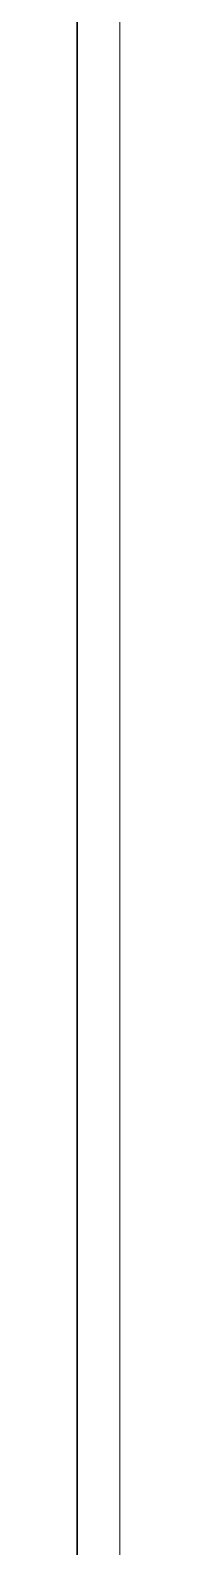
# Model space of a CAD drawing. Header units: millimetres. Extents: x -164500 to 426394, y -23753 to 102118.
# Drawn here: x 107173.7 to 107174.7, y 7851.02 to 7886.56 of the extents above; entities that cross this region are included whole.
import ezdxf

# ---------------------------------------------------------------- set-up
doc = ezdxf.new("R2010")
doc.units = ezdxf.units.MM
doc.layers.add('A-FLOR', color=7, linetype='Continuous', lineweight=9)
doc.layers.add('A-GENM-3', color=7, linetype='Continuous', lineweight=5)

# ---------------------------------------------------------------- blocks, each defined once
blk = doc.blocks.new('Рисунок_горы - Рисунок_горы-31934381-Объем проектирования 1 этажа')
at = {"layer": 'A-GENM-3'}
for p, q in [((107109, 10341.405), (107109, 6202.653)), ((107109, 8045.15), (107109, 7835.594))]:
    blk.add_line(p, q, dxfattribs=at)
for points, knots in [([(107109, 7955.53), (107109, 7955.53), (107109, 8012.159), (107109, 8097.926), (107109, 8148.48)], [0.77777778, 0.77777778, 0.77777778, 0.77777778, 0.77777779, 0.8, 0.8, 0.8, 0.8]), ([(107109, 8148.48), (107109, 8148.48), (107109, 8097.926), (107109, 8012.159), (107109, 7955.53)], [0.26618705, 0.26618705, 0.26618705, 0.26618705, 0.26618706, 0.273381295, 0.273381295, 0.273381295, 0.273381295])]:
    blk.add_open_spline(points, degree=3, knots=knots, dxfattribs=at)
for points in [[(107109, 8022.618), (107109, 8022.63), (107109, 8022.642), (107109, 8022.654)], [(107109, 8022.435), (107109, 8022.496), (107109, 8022.557), (107109, 8022.618)], [(107109, 8022.253), (107109, 8022.314), (107109, 8022.374), (107109, 8022.435)], [(107109, 8022.088), (107109, 8022.143), (107109, 8022.198), (107109, 8022.253)], [(107109, 8021.924), (107109, 8021.979), (107109, 8022.033), (107109, 8022.088)], [(107109, 8021.887), (107109, 8021.899), (107109, 8021.911), (107109, 8021.924)], [(107109, 8021.851), (107109, 8021.863), (107109, 8021.875), (107109, 8021.887)], [(107109, 8021.668), (107109, 8021.729), (107109, 8021.79), (107109, 8021.851)], [(107109, 8021.484), (107109, 8021.545), (107109, 8021.606), (107109, 8021.668)], [(107109, 8021.448), (107109, 8021.46), (107109, 8021.472), (107109, 8021.484)], [(107109, 8021.283), (107109, 8021.338), (107109, 8021.393), (107109, 8021.448)], [(107109, 8021.118), (107109, 8021.173), (107109, 8021.228), (107109, 8021.283)], [(107109, 8021.081), (107109, 8021.093), (107109, 8021.105), (107109, 8021.118)], [(107109, 8021.044), (107109, 8021.056), (107109, 8021.069), (107109, 8021.081)], [(107109, 8020.989), (107109, 8021.008), (107109, 8021.026), (107109, 8021.044)], [(107109, 8020.861), (107109, 8020.903), (107109, 8020.946), (107109, 8020.989)], [(107109, 8020.842), (107109, 8020.848), (107109, 8020.855), (107109, 8020.861)], [(107109, 8020.806), (107109, 8020.818), (107109, 8020.83), (107109, 8020.842)], [(107109, 8020.732), (107109, 8020.757), (107109, 8020.781), (107109, 8020.806)], [(107109, 8020.677), (107109, 8020.695), (107109, 8020.714), (107109, 8020.732)], [(107109, 8020.64), (107109, 8020.652), (107109, 8020.665), (107109, 8020.677)], [(107109, 8020.622), (107109, 8020.628), (107109, 8020.634), (107109, 8020.64)], [(107109, 8020.456), (107109, 8020.511), (107109, 8020.567), (107109, 8020.622)], [(107109, 8020.383), (107109, 8020.407), (107109, 8020.432), (107109, 8020.456)], [(107109, 8020.346), (107109, 8020.358), (107109, 8020.37), (107109, 8020.383)], [(107109, 8020.309), (107109, 8020.321), (107109, 8020.333), (107109, 8020.346)], [(107109, 8020.143), (107109, 8020.198), (107109, 8020.254), (107109, 8020.309)], [(107109, 8020.069), (107109, 8020.094), (107109, 8020.119), (107109, 8020.143)], [(107109, 8020.033), (107109, 8020.045), (107109, 8020.057), (107109, 8020.069)], [(107109, 8019.977), (107109, 8019.996), (107109, 8020.014), (107109, 8020.033)], [(107109, 8019.793), (107109, 8019.854), (107109, 8019.916), (107109, 8019.977)], [(107109, 8019.608), (107109, 8019.67), (107109, 8019.731), (107109, 8019.793)], [(107109, 8019.571), (107109, 8019.584), (107109, 8019.596), (107109, 8019.608)], [(107109, 8019.386), (107109, 8019.448), (107109, 8019.51), (107109, 8019.571)], [(107109, 8019.368), (107109, 8019.374), (107109, 8019.38), (107109, 8019.386)], [(107109, 8019.275), (107109, 8019.306), (107109, 8019.337), (107109, 8019.368)], [(107109, 8019.127), (107109, 8019.177), (107109, 8019.226), (107109, 8019.275)], [(107109, 8019.016), (107109, 8019.053), (107109, 8019.09), (107109, 8019.127)], [(107109, 8018.961), (107109, 8018.979), (107109, 8018.998), (107109, 8019.016)], [(107109, 8018.924), (107109, 8018.936), (107109, 8018.948), (107109, 8018.961)], [(107109, 8018.905), (107109, 8018.911), (107109, 8018.918), (107109, 8018.924)], [(107109, 8018.868), (107109, 8018.881), (107109, 8018.893), (107109, 8018.905)], [(107109, 8018.85), (107109, 8018.856), (107109, 8018.862), (107109, 8018.868)], [(107109, 8018.831), (107109, 8018.837), (107109, 8018.843), (107109, 8018.85)], [(107109, 8018.813), (107109, 8018.819), (107109, 8018.825), (107109, 8018.831)], [(107109, 8018.794), (107109, 8018.8), (107109, 8018.806), (107109, 8018.813)], [(107109, 8018.775), (107109, 8018.782), (107109, 8018.788), (107109, 8018.794)], [(107109, 8018.757), (107109, 8018.763), (107109, 8018.769), (107109, 8018.775)], [(107109, 8018.738), (107109, 8018.745), (107109, 8018.751), (107109, 8018.757)], [(107109, 8018.72), (107109, 8018.726), (107109, 8018.732), (107109, 8018.738)], [(107109, 8018.701), (107109, 8018.708), (107109, 8018.714), (107109, 8018.72)], [(107109, 8018.683), (107109, 8018.689), (107109, 8018.695), (107109, 8018.701)], [(107109, 8018.664), (107109, 8018.67), (107109, 8018.677), (107109, 8018.683)], [(107109, 8018.646), (107109, 8018.652), (107109, 8018.658), (107109, 8018.664)], [(107109, 8018.627), (107109, 8018.633), (107109, 8018.639), (107109, 8018.646)], [(107109, 8018.609), (107109, 8018.615), (107109, 8018.621), (107109, 8018.627)], [(107109, 8018.59), (107109, 8018.596), (107109, 8018.602), (107109, 8018.609)], [(107109, 8018.571), (107109, 8018.578), (107109, 8018.584), (107109, 8018.59)], [(107109, 8018.553), (107109, 8018.559), (107109, 8018.565), (107109, 8018.571)], [(107109, 8018.534), (107109, 8018.541), (107109, 8018.547), (107109, 8018.553)], [(107109, 8018.516), (107109, 8018.522), (107109, 8018.528), (107109, 8018.534)], [(107109, 8018.497), (107109, 8018.503), (107109, 8018.51), (107109, 8018.516)], [(107109, 8018.479), (107109, 8018.485), (107109, 8018.491), (107109, 8018.497)], [(107109, 8018.46), (107109, 8018.466), (107109, 8018.472), (107109, 8018.479)], [(107109, 8018.442), (107109, 8018.448), (107109, 8018.454), (107109, 8018.46)], [(107109, 8018.423), (107109, 8018.429), (107109, 8018.435), (107109, 8018.442)], [(107109, 8018.404), (107109, 8018.411), (107109, 8018.417), (107109, 8018.423)], [(107109, 8018.386), (107109, 8018.392), (107109, 8018.398), (107109, 8018.404)], [(107109, 8018.367), (107109, 8018.373), (107109, 8018.38), (107109, 8018.386)], [(107109, 8018.349), (107109, 8018.355), (107109, 8018.361), (107109, 8018.367)], [(107109, 8018.33), (107109, 8018.336), (107109, 8018.343), (107109, 8018.349)], [(107109, 8018.312), (107109, 8018.318), (107109, 8018.324), (107109, 8018.33)], [(107109, 8018.293), (107109, 8018.299), (107109, 8018.305), (107109, 8018.312)], [(107109, 8018.274), (107109, 8018.281), (107109, 8018.287), (107109, 8018.293)], [(107109, 8017.94), (107109, 8018.051), (107109, 8018.163), (107109, 8018.274)], [(107109, 8017.921), (107109, 8017.927), (107109, 8017.933), (107109, 8017.94)], [(107109, 8017.902), (107109, 8017.909), (107109, 8017.915), (107109, 8017.921)], [(107109, 8017.847), (107109, 8017.865), (107109, 8017.884), (107109, 8017.902)], [(107109, 8017.791), (107109, 8017.809), (107109, 8017.828), (107109, 8017.847)], [(107109, 8017.754), (107109, 8017.766), (107109, 8017.778), (107109, 8017.791)], [(107109, 8017.735), (107109, 8017.741), (107109, 8017.747), (107109, 8017.754)], [(107109, 8017.698), (107109, 8017.71), (107109, 8017.722), (107109, 8017.735)], [(107109, 8017.66), (107109, 8017.673), (107109, 8017.685), (107109, 8017.698)], [(107109, 8017.604), (107109, 8017.623), (107109, 8017.642), (107109, 8017.66)], [(107109, 8017.53), (107109, 8017.555), (107109, 8017.58), (107109, 8017.604)], [(107109, 8017.493), (107109, 8017.505), (107109, 8017.517), (107109, 8017.53)], [(107109, 8017.362), (107109, 8017.406), (107109, 8017.449), (107109, 8017.493)], [(107109, 8017.325), (107109, 8017.337), (107109, 8017.35), (107109, 8017.362)], [(107109, 8017.138), (107109, 8017.2), (107109, 8017.262), (107109, 8017.325)], [(107109, 8017.119), (107109, 8017.126), (107109, 8017.132), (107109, 8017.138)], [(107109, 8017.101), (107109, 8017.107), (107109, 8017.113), (107109, 8017.119)], [(107109, 8016.764), (107109, 8016.876), (107109, 8016.989), (107109, 8017.101)], [(107109, 8016.745), (107109, 8016.752), (107109, 8016.758), (107109, 8016.764)], [(107109, 8016.727), (107109, 8016.733), (107109, 8016.739), (107109, 8016.745)], [(107109, 8016.708), (107109, 8016.714), (107109, 8016.72), (107109, 8016.727)], [(107109, 8016.689), (107109, 8016.695), (107109, 8016.702), (107109, 8016.708)], [(107109, 8016.671), (107109, 8016.677), (107109, 8016.683), (107109, 8016.689)], [(107109, 8016.652), (107109, 8016.658), (107109, 8016.664), (107109, 8016.671)], [(107109, 8016.633), (107109, 8016.639), (107109, 8016.646), (107109, 8016.652)], [(107109, 8016.614), (107109, 8016.621), (107109, 8016.627), (107109, 8016.633)], [(107109, 8016.596), (107109, 8016.602), (107109, 8016.608), (107109, 8016.614)], [(107109, 8016.577), (107109, 8016.583), (107109, 8016.589), (107109, 8016.596)], [(107109, 8016.558), (107109, 8016.564), (107109, 8016.571), (107109, 8016.577)], [(107109, 8016.539), (107109, 8016.546), (107109, 8016.552), (107109, 8016.558)], [(107109, 8016.521), (107109, 8016.527), (107109, 8016.533), (107109, 8016.539)], [(107109, 8016.277), (107109, 8016.358), (107109, 8016.44), (107109, 8016.521)], [(107109, 8015.563), (107109, 8015.801), (107109, 8016.039), (107109, 8016.277)], [(107109, 8015.507), (107109, 8015.525), (107109, 8015.544), (107109, 8015.563)], [(107109, 8015.469), (107109, 8015.481), (107109, 8015.494), (107109, 8015.507)], [(107109, 8015.186), (107109, 8015.281), (107109, 8015.375), (107109, 8015.469)], [(107109, 8015.149), (107109, 8015.161), (107109, 8015.174), (107109, 8015.186)], [(107109, 8015.073), (107109, 8015.098), (107109, 8015.123), (107109, 8015.149)], [(107109, 8014.884), (107109, 8014.947), (107109, 8015.01), (107109, 8015.073)], [(107109, 8014.714), (107109, 8014.771), (107109, 8014.828), (107109, 8014.884)], [(107109, 8014.544), (107109, 8014.601), (107109, 8014.658), (107109, 8014.714)], [(107109, 8014.506), (107109, 8014.519), (107109, 8014.532), (107109, 8014.544)], [(107109, 8014.468), (107109, 8014.481), (107109, 8014.494), (107109, 8014.506)], [(107109, 8014.336), (107109, 8014.38), (107109, 8014.424), (107109, 8014.468)], [(107109, 8014.279), (107109, 8014.298), (107109, 8014.317), (107109, 8014.336)], [(107109, 8014.146), (107109, 8014.191), (107109, 8014.235), (107109, 8014.279)], [(107109, 8014.09), (107109, 8014.109), (107109, 8014.128), (107109, 8014.146)], [(107109, 8014.071), (107109, 8014.077), (107109, 8014.083), (107109, 8014.09)], [(107109, 8014.052), (107109, 8014.058), (107109, 8014.064), (107109, 8014.071)], [(107109, 8014.014), (107109, 8014.026), (107109, 8014.039), (107109, 8014.052)], [(107109, 8013.957), (107109, 8013.976), (107109, 8013.995), (107109, 8014.014)], [(107109, 8013.919), (107109, 8013.932), (107109, 8013.944), (107109, 8013.957)], [(107109, 8013.824), (107109, 8013.856), (107109, 8013.887), (107109, 8013.919)], [(107109, 8013.729), (107109, 8013.761), (107109, 8013.792), (107109, 8013.824)], [(107109, 8013.691), (107109, 8013.704), (107109, 8013.716), (107109, 8013.729)], [(107109, 8013.653), (107109, 8013.666), (107109, 8013.678), (107109, 8013.691)], [(107109, 8013.615), (107109, 8013.628), (107109, 8013.64), (107109, 8013.653)], [(107109, 8013.463), (107109, 8013.514), (107109, 8013.564), (107109, 8013.615)], [(107109, 8013.425), (107109, 8013.438), (107109, 8013.45), (107109, 8013.463)], [(107109, 8013.33), (107109, 8013.361), (107109, 8013.393), (107109, 8013.425)], [(107109, 8013.292), (107109, 8013.304), (107109, 8013.317), (107109, 8013.33)], [(107109, 8013.235), (107109, 8013.254), (107109, 8013.273), (107109, 8013.292)], [(107109, 8013.196), (107109, 8013.209), (107109, 8013.222), (107109, 8013.235)], [(107109, 8013.025), (107109, 8013.082), (107109, 8013.139), (107109, 8013.196)], [(107109, 8012.853), (107109, 8012.911), (107109, 8012.968), (107109, 8013.025)], [(107109, 8012.815), (107109, 8012.828), (107109, 8012.841), (107109, 8012.853)], [(107109, 8012.777), (107109, 8012.79), (107109, 8012.802), (107109, 8012.815)], [(107109, 8012.586), (107109, 8012.65), (107109, 8012.713), (107109, 8012.777)], [(107109, 8012.51), (107109, 8012.535), (107109, 8012.561), (107109, 8012.586)], [(107109, 8012.376), (107109, 8012.42), (107109, 8012.465), (107109, 8012.51)], [(107109, 8012.242), (107109, 8012.286), (107109, 8012.331), (107109, 8012.376)], [(107109, 8012.184), (107109, 8012.203), (107109, 8012.223), (107109, 8012.242)], [(107109, 8012.127), (107109, 8012.146), (107109, 8012.165), (107109, 8012.184)], [(107109, 8012.089), (107109, 8012.101), (107109, 8012.114), (107109, 8012.127)], [(107109, 8012.031), (107109, 8012.05), (107109, 8012.069), (107109, 8012.089)], [(107109, 8012.012), (107109, 8012.018), (107109, 8012.025), (107109, 8012.031)], [(107109, 8011.82), (107109, 8011.884), (107109, 8011.948), (107109, 8012.012)], [(107109, 8011.782), (107109, 8011.795), (107109, 8011.807), (107109, 8011.82)], [(107109, 8011.609), (107109, 8011.667), (107109, 8011.724), (107109, 8011.782)], [(107109, 8011.436), (107109, 8011.494), (107109, 8011.551), (107109, 8011.609)], [(107109, 8011.398), (107109, 8011.41), (107109, 8011.423), (107109, 8011.436)], [(107109, 8011.205), (107109, 8011.269), (107109, 8011.334), (107109, 8011.398)], [(107109, 8011.09), (107109, 8011.128), (107109, 8011.167), (107109, 8011.205)], [(107109, 8011.032), (107109, 8011.051), (107109, 8011.07), (107109, 8011.09)], [(107109, 8010.916), (107109, 8010.955), (107109, 8010.993), (107109, 8011.032)], [(107109, 8010.897), (107109, 8010.903), (107109, 8010.91), (107109, 8010.916)], [(107109, 8010.878), (107109, 8010.884), (107109, 8010.891), (107109, 8010.897)], [(107109, 8010.839), (107109, 8010.852), (107109, 8010.865), (107109, 8010.878)], [(107109, 8010.82), (107109, 8010.826), (107109, 8010.833), (107109, 8010.839)], [(107109, 8010.781), (107109, 8010.794), (107109, 8010.807), (107109, 8010.82)], [(107109, 8010.704), (107109, 8010.73), (107109, 8010.756), (107109, 8010.781)], [(107109, 8010.665), (107109, 8010.678), (107109, 8010.691), (107109, 8010.704)], [(107109, 8010.511), (107109, 8010.563), (107109, 8010.614), (107109, 8010.665)], [(107109, 8010.492), (107109, 8010.498), (107109, 8010.505), (107109, 8010.511)], [(107109, 8010.472), (107109, 8010.479), (107109, 8010.485), (107109, 8010.492)], [(107109, 8010.298), (107109, 8010.356), (107109, 8010.414), (107109, 8010.472)], [(107109, 8010.279), (107109, 8010.285), (107109, 8010.292), (107109, 8010.298)], [(107109, 8010.26), (107109, 8010.266), (107109, 8010.273), (107109, 8010.279)], [(107109, 8010.24), (107109, 8010.247), (107109, 8010.253), (107109, 8010.26)], [(107109, 8010.202), (107109, 8010.215), (107109, 8010.227), (107109, 8010.24)], [(107109, 8010.163), (107109, 8010.176), (107109, 8010.189), (107109, 8010.202)], [(107109, 8009.969), (107109, 8010.034), (107109, 8010.098), (107109, 8010.163)], [(107109, 8009.911), (107109, 8009.93), (107109, 8009.95), (107109, 8009.969)], [(107109, 8009.892), (107109, 8009.898), (107109, 8009.905), (107109, 8009.911)], [(107109, 8009.872), (107109, 8009.879), (107109, 8009.885), (107109, 8009.892)], [(107109, 8009.853), (107109, 8009.859), (107109, 8009.866), (107109, 8009.872)], [(107109, 8009.834), (107109, 8009.84), (107109, 8009.846), (107109, 8009.853)], [(107109, 8009.814), (107109, 8009.821), (107109, 8009.827), (107109, 8009.834)], [(107109, 8009.795), (107109, 8009.801), (107109, 8009.808), (107109, 8009.814)], [(107109, 8009.775), (107109, 8009.782), (107109, 8009.788), (107109, 8009.795)], [(107109, 8009.756), (107109, 8009.762), (107109, 8009.769), (107109, 8009.775)], [(107109, 8009.737), (107109, 8009.743), (107109, 8009.749), (107109, 8009.756)], [(107109, 8009.717), (107109, 8009.724), (107109, 8009.73), (107109, 8009.737)], [(107109, 8009.698), (107109, 8009.704), (107109, 8009.711), (107109, 8009.717)], [(107109, 8009.678), (107109, 8009.685), (107109, 8009.691), (107109, 8009.698)], [(107109, 8009.659), (107109, 8009.665), (107109, 8009.672), (107109, 8009.678)], [(107109, 8009.62), (107109, 8009.633), (107109, 8009.646), (107109, 8009.659)], [(107109, 8009.426), (107109, 8009.491), (107109, 8009.555), (107109, 8009.62)], [(107109, 8009.231), (107109, 8009.296), (107109, 8009.361), (107109, 8009.426)], [(107109, 8009.056), (107109, 8009.115), (107109, 8009.173), (107109, 8009.231)], [(107109, 8008.881), (107109, 8008.939), (107109, 8008.998), (107109, 8009.056)], [(107109, 8008.842), (107109, 8008.855), (107109, 8008.868), (107109, 8008.881)], [(107109, 8008.803), (107109, 8008.816), (107109, 8008.829), (107109, 8008.842)], [(107109, 8008.608), (107109, 8008.673), (107109, 8008.738), (107109, 8008.803)], [(107109, 8008.412), (107109, 8008.478), (107109, 8008.543), (107109, 8008.608)], [(107109, 8008.373), (107109, 8008.386), (107109, 8008.399), (107109, 8008.412)], [(107109, 8008.197), (107109, 8008.256), (107109, 8008.315), (107109, 8008.373)], [(107109, 8008.021), (107109, 8008.08), (107109, 8008.139), (107109, 8008.197)], [(107109, 8007.982), (107109, 8007.995), (107109, 8008.008), (107109, 8008.021)], [(107109, 8007.786), (107109, 8007.851), (107109, 8007.917), (107109, 8007.982)], [(107109, 8007.59), (107109, 8007.655), (107109, 8007.72), (107109, 8007.786)], [(107109, 8007.413), (107109, 8007.472), (107109, 8007.531), (107109, 8007.59)], [(107109, 8007.393), (107109, 8007.4), (107109, 8007.406), (107109, 8007.413)], [(107109, 8007.354), (107109, 8007.367), (107109, 8007.38), (107109, 8007.393)], [(107109, 8007.334), (107109, 8007.341), (107109, 8007.347), (107109, 8007.354)], [(107109, 8007.275), (107109, 8007.295), (107109, 8007.314), (107109, 8007.334)], [(107109, 8007.196), (107109, 8007.223), (107109, 8007.249), (107109, 8007.275)], [(107109, 8007.137), (107109, 8007.157), (107109, 8007.177), (107109, 8007.196)], [(107109, 8007.078), (107109, 8007.098), (107109, 8007.118), (107109, 8007.137)], [(107109, 8007.059), (107109, 8007.065), (107109, 8007.072), (107109, 8007.078)], [(107109, 8006.999), (107109, 8007.019), (107109, 8007.039), (107109, 8007.059)], [(107109, 8006.96), (107109, 8006.973), (107109, 8006.986), (107109, 8006.999)], [(107109, 8006.881), (107109, 8006.908), (107109, 8006.934), (107109, 8006.96)], [(107109, 8006.763), (107109, 8006.802), (107109, 8006.842), (107109, 8006.881)], [(107109, 8006.743), (107109, 8006.75), (107109, 8006.756), (107109, 8006.763)], [(107109, 8006.684), (107109, 8006.704), (107109, 8006.723), (107109, 8006.743)], [(107109, 8006.644), (107109, 8006.658), (107109, 8006.671), (107109, 8006.684)], [(107109, 8006.526), (107109, 8006.566), (107109, 8006.605), (107109, 8006.644)], [(107109, 8006.348), (107109, 8006.407), (107109, 8006.467), (107109, 8006.526)], [(107109, 8006.309), (107109, 8006.322), (107109, 8006.335), (107109, 8006.348)], [(107109, 8006.289), (107109, 8006.295), (107109, 8006.302), (107109, 8006.309)], [(107109, 8006.249), (107109, 8006.262), (107109, 8006.276), (107109, 8006.289)], [(107109, 8006.051), (107109, 8006.117), (107109, 8006.183), (107109, 8006.249)], [(107109, 8005.873), (107109, 8005.932), (107109, 8005.992), (107109, 8006.051)], [(107109, 8005.694), (107109, 8005.754), (107109, 8005.813), (107109, 8005.873)], [(107109, 8005.655), (107109, 8005.668), (107109, 8005.681), (107109, 8005.694)], [(107109, 8005.615), (107109, 8005.628), (107109, 8005.641), (107109, 8005.655)], [(107109, 8005.496), (107109, 8005.535), (107109, 8005.575), (107109, 8005.615)], [(107109, 8005.416), (107109, 8005.443), (107109, 8005.469), (107109, 8005.496)], [(107109, 8005.376), (107109, 8005.39), (107109, 8005.403), (107109, 8005.416)], [(107109, 8005.217), (107109, 8005.27), (107109, 8005.323), (107109, 8005.376)], [(107109, 8005.177), (107109, 8005.191), (107109, 8005.204), (107109, 8005.217)], [(107109, 8005.157), (107109, 8005.164), (107109, 8005.171), (107109, 8005.177)], [(107109, 8005.098), (107109, 8005.118), (107109, 8005.137), (107109, 8005.157)], [(107109, 8005.058), (107109, 8005.071), (107109, 8005.084), (107109, 8005.098)], [(107109, 8004.998), (107109, 8005.018), (107109, 8005.038), (107109, 8005.058)], [(107109, 8004.858), (107109, 8004.905), (107109, 8004.952), (107109, 8004.998)], [(107109, 8004.819), (107109, 8004.832), (107109, 8004.845), (107109, 8004.858)], [(107109, 8004.779), (107109, 8004.792), (107109, 8004.805), (107109, 8004.819)], [(107109, 8004.579), (107109, 8004.646), (107109, 8004.712), (107109, 8004.779)], [(107109, 8004.379), (107109, 8004.446), (107109, 8004.512), (107109, 8004.579)], [(107109, 8004.359), (107109, 8004.366), (107109, 8004.372), (107109, 8004.379)], [(107109, 8004.179), (107109, 8004.239), (107109, 8004.299), (107109, 8004.359)], [(107109, 8004.139), (107109, 8004.152), (107109, 8004.165), (107109, 8004.179)], [(107109, 8004.059), (107109, 8004.085), (107109, 8004.112), (107109, 8004.139)], [(107109, 8004.019), (107109, 8004.032), (107109, 8004.045), (107109, 8004.059)], [(107109, 8003.958), (107109, 8003.978), (107109, 8003.998), (107109, 8004.019)], [(107109, 8003.838), (107109, 8003.878), (107109, 8003.918), (107109, 8003.958)], [(107109, 8003.798), (107109, 8003.811), (107109, 8003.825), (107109, 8003.838)], [(107109, 8003.758), (107109, 8003.771), (107109, 8003.784), (107109, 8003.798)], [(107109, 8003.697), (107109, 8003.718), (107109, 8003.738), (107109, 8003.758)], [(107109, 8003.617), (107109, 8003.644), (107109, 8003.671), (107109, 8003.697)], [(107109, 8003.577), (107109, 8003.59), (107109, 8003.604), (107109, 8003.617)], [(107109, 8003.396), (107109, 8003.456), (107109, 8003.517), (107109, 8003.577)], [(107109, 8003.195), (107109, 8003.262), (107109, 8003.329), (107109, 8003.396)], [(107109, 8003.174), (107109, 8003.181), (107109, 8003.188), (107109, 8003.195)], [(107109, 8003.154), (107109, 8003.161), (107109, 8003.168), (107109, 8003.174)], [(107109, 8003.094), (107109, 8003.114), (107109, 8003.134), (107109, 8003.154)], [(107109, 8003.053), (107109, 8003.067), (107109, 8003.08), (107109, 8003.094)], [(107109, 8002.993), (107109, 8003.013), (107109, 8003.033), (107109, 8003.053)], [(107109, 8002.932), (107109, 8002.953), (107109, 8002.973), (107109, 8002.993)], [(107109, 8002.791), (107109, 8002.838), (107109, 8002.885), (107109, 8002.932)], [(107109, 8002.771), (107109, 8002.778), (107109, 8002.784), (107109, 8002.791)], [(107109, 8002.751), (107109, 8002.757), (107109, 8002.764), (107109, 8002.771)], [(107109, 8002.731), (107109, 8002.737), (107109, 8002.744), (107109, 8002.751)], [(107109, 8002.71), (107109, 8002.717), (107109, 8002.724), (107109, 8002.731)], [(107109, 8002.69), (107109, 8002.697), (107109, 8002.704), (107109, 8002.71)], [(107109, 8002.67), (107109, 8002.677), (107109, 8002.683), (107109, 8002.69)], [(107109, 8002.65), (107109, 8002.656), (107109, 8002.663), (107109, 8002.67)], [(107109, 8002.629), (107109, 8002.636), (107109, 8002.643), (107109, 8002.65)], [(107109, 8002.609), (107109, 8002.616), (107109, 8002.623), (107109, 8002.629)], [(107109, 8002.589), (107109, 8002.596), (107109, 8002.603), (107109, 8002.609)], [(107109, 8002.569), (107109, 8002.576), (107109, 8002.582), (107109, 8002.589)], [(107109, 8002.549), (107109, 8002.555), (107109, 8002.562), (107109, 8002.569)], [(107109, 8002.528), (107109, 8002.535), (107109, 8002.542), (107109, 8002.549)], [(107109, 8002.164), (107109, 8002.286), (107109, 8002.407), (107109, 8002.528)], [(107109, 8002.103), (107109, 8002.123), (107109, 8002.144), (107109, 8002.164)], [(107109, 8002.063), (107109, 8002.076), (107109, 8002.09), (107109, 8002.103)], [(107109, 8001.758), (107109, 8001.86), (107109, 8001.961), (107109, 8002.063)], [(107109, 8001.717), (107109, 8001.731), (107109, 8001.744), (107109, 8001.758)], [(107109, 8001.636), (107109, 8001.663), (107109, 8001.69), (107109, 8001.717)], [(107109, 8001.432), (107109, 8001.5), (107109, 8001.568), (107109, 8001.636)], [(107109, 8001.392), (107109, 8001.405), (107109, 8001.419), (107109, 8001.432)], [(107109, 8001.331), (107109, 8001.351), (107109, 8001.371), (107109, 8001.392)], [(107109, 8001.249), (107109, 8001.276), (107109, 8001.303), (107109, 8001.331)], [(107109, 8001.188), (107109, 8001.208), (107109, 8001.229), (107109, 8001.249)], [(107109, 8000.677), (107109, 8000.848), (107109, 8001.018), (107109, 8001.188)], [(107109, 8000.636), (107109, 8000.65), (107109, 8000.664), (107109, 8000.677)], [(107109, 8000.596), (107109, 8000.609), (107109, 8000.623), (107109, 8000.636)], [(107109, 8000.329), (107109, 8000.418), (107109, 8000.507), (107109, 8000.596)], [(107109, 8000.165), (107109, 8000.22), (107109, 8000.275), (107109, 8000.329)], [(107109, 8000.104), (107109, 8000.124), (107109, 8000.145), (107109, 8000.165)], [(107109, 7999.96), (107109, 8000.008), (107109, 8000.056), (107109, 8000.104)], [(107109, 7999.898), (107109, 7999.919), (107109, 7999.939), (107109, 7999.96)], [(107109, 7999.816), (107109, 7999.843), (107109, 7999.871), (107109, 7999.898)], [(107109, 7999.754), (107109, 7999.775), (107109, 7999.795), (107109, 7999.816)], [(107109, 7999.713), (107109, 7999.727), (107109, 7999.741), (107109, 7999.754)], [(107109, 7999.507), (107109, 7999.576), (107109, 7999.644), (107109, 7999.713)], [(107109, 7999.425), (107109, 7999.452), (107109, 7999.48), (107109, 7999.507)], [(107109, 7999.384), (107109, 7999.397), (107109, 7999.411), (107109, 7999.425)], [(107109, 7999.074), (107109, 7999.177), (107109, 7999.28), (107109, 7999.384)], [(107109, 7999.053), (107109, 7999.06), (107109, 7999.067), (107109, 7999.074)], [(107109, 7999.033), (107109, 7999.039), (107109, 7999.046), (107109, 7999.053)], [(107109, 7998.971), (107109, 7998.991), (107109, 7999.012), (107109, 7999.033)], [(107109, 7998.95), (107109, 7998.957), (107109, 7998.964), (107109, 7998.971)], [(107109, 7998.929), (107109, 7998.936), (107109, 7998.943), (107109, 7998.95)], [(107109, 7998.909), (107109, 7998.915), (107109, 7998.922), (107109, 7998.929)], [(107109, 7998.702), (107109, 7998.771), (107109, 7998.84), (107109, 7998.909)], [(107109, 7998.515), (107109, 7998.577), (107109, 7998.64), (107109, 7998.702)], [(107109, 7998.474), (107109, 7998.488), (107109, 7998.501), (107109, 7998.515)], [(107109, 7998.391), (107109, 7998.418), (107109, 7998.446), (107109, 7998.474)], [(107109, 7998.328), (107109, 7998.349), (107109, 7998.37), (107109, 7998.391)], [(107109, 7998.287), (107109, 7998.301), (107109, 7998.315), (107109, 7998.328)], [(107109, 7998.245), (107109, 7998.259), (107109, 7998.273), (107109, 7998.287)], [(107109, 7998.183), (107109, 7998.204), (107109, 7998.225), (107109, 7998.245)], [(107109, 7998.079), (107109, 7998.114), (107109, 7998.148), (107109, 7998.183)], [(107109, 7998.038), (107109, 7998.051), (107109, 7998.065), (107109, 7998.079)], [(107109, 7997.892), (107109, 7997.941), (107109, 7997.989), (107109, 7998.038)], [(107109, 7997.83), (107109, 7997.85), (107109, 7997.871), (107109, 7997.892)], [(107109, 7997.767), (107109, 7997.788), (107109, 7997.809), (107109, 7997.83)], [(107109, 7997.725), (107109, 7997.739), (107109, 7997.753), (107109, 7997.767)], [(107109, 7997.663), (107109, 7997.684), (107109, 7997.705), (107109, 7997.725)], [(107109, 7997.621), (107109, 7997.635), (107109, 7997.649), (107109, 7997.663)], [(107109, 7997.413), (107109, 7997.482), (107109, 7997.552), (107109, 7997.621)], [(107109, 7997.371), (107109, 7997.385), (107109, 7997.399), (107109, 7997.413)], [(107109, 7997.183), (107109, 7997.246), (107109, 7997.308), (107109, 7997.371)], [(107109, 7996.995), (107109, 7997.057), (107109, 7997.12), (107109, 7997.183)], [(107109, 7996.953), (107109, 7996.967), (107109, 7996.981), (107109, 7996.995)], [(107109, 7996.743), (107109, 7996.813), (107109, 7996.883), (107109, 7996.953)], [(107109, 7996.638), (107109, 7996.673), (107109, 7996.708), (107109, 7996.743)], [(107109, 7996.575), (107109, 7996.596), (107109, 7996.617), (107109, 7996.638)], [(107109, 7996.449), (107109, 7996.491), (107109, 7996.533), (107109, 7996.575)], [(107109, 7996.407), (107109, 7996.421), (107109, 7996.435), (107109, 7996.449)], [(107109, 7996.386), (107109, 7996.393), (107109, 7996.4), (107109, 7996.407)], [(107109, 7996.365), (107109, 7996.372), (107109, 7996.379), (107109, 7996.386)], [(107109, 7996.344), (107109, 7996.351), (107109, 7996.358), (107109, 7996.365)], [(107109, 7996.323), (107109, 7996.33), (107109, 7996.337), (107109, 7996.344)], [(107109, 7996.302), (107109, 7996.309), (107109, 7996.316), (107109, 7996.323)], [(107109, 7996.218), (107109, 7996.246), (107109, 7996.274), (107109, 7996.302)], [(107109, 7996.176), (107109, 7996.19), (107109, 7996.204), (107109, 7996.218)], [(107109, 7996.155), (107109, 7996.162), (107109, 7996.169), (107109, 7996.176)], [(107109, 7996.113), (107109, 7996.127), (107109, 7996.141), (107109, 7996.155)], [(107109, 7995.987), (107109, 7996.029), (107109, 7996.071), (107109, 7996.113)], [(107109, 7995.86), (107109, 7995.903), (107109, 7995.945), (107109, 7995.987)], [(107109, 7995.839), (107109, 7995.846), (107109, 7995.853), (107109, 7995.86)], [(107109, 7995.818), (107109, 7995.825), (107109, 7995.832), (107109, 7995.839)], [(107109, 7995.776), (107109, 7995.79), (107109, 7995.804), (107109, 7995.818)], [(107109, 7995.755), (107109, 7995.762), (107109, 7995.769), (107109, 7995.776)], [(107109, 7995.734), (107109, 7995.741), (107109, 7995.748), (107109, 7995.755)], [(107109, 7995.565), (107109, 7995.621), (107109, 7995.678), (107109, 7995.734)], [(107109, 7995.523), (107109, 7995.537), (107109, 7995.551), (107109, 7995.565)], [(107109, 7995.48), (107109, 7995.495), (107109, 7995.509), (107109, 7995.523)], [(107109, 7995.354), (107109, 7995.396), (107109, 7995.438), (107109, 7995.48)], [(107109, 7995.332), (107109, 7995.34), (107109, 7995.347), (107109, 7995.354)], [(107109, 7995.311), (107109, 7995.318), (107109, 7995.325), (107109, 7995.332)], [(107109, 7995.29), (107109, 7995.297), (107109, 7995.304), (107109, 7995.311)], [(107109, 7995.269), (107109, 7995.276), (107109, 7995.283), (107109, 7995.29)], [(107109, 7995.248), (107109, 7995.255), (107109, 7995.262), (107109, 7995.269)], [(107109, 7995.227), (107109, 7995.234), (107109, 7995.241), (107109, 7995.248)], [(107109, 7995.206), (107109, 7995.213), (107109, 7995.22), (107109, 7995.227)], [(107109, 7995.184), (107109, 7995.191), (107109, 7995.198), (107109, 7995.206)], [(107109, 7995.163), (107109, 7995.17), (107109, 7995.177), (107109, 7995.184)], [(107109, 7995.142), (107109, 7995.149), (107109, 7995.156), (107109, 7995.163)], [(107109, 7995.121), (107109, 7995.128), (107109, 7995.135), (107109, 7995.142)], [(107109, 7995.1), (107109, 7995.107), (107109, 7995.114), (107109, 7995.121)], [(107109, 7995.078), (107109, 7995.086), (107109, 7995.093), (107109, 7995.1)], [(107109, 7994.93), (107109, 7994.98), (107109, 7995.029), (107109, 7995.078)], [(107109, 7994.888), (107109, 7994.902), (107109, 7994.916), (107109, 7994.93)], [(107109, 7994.675), (107109, 7994.746), (107109, 7994.817), (107109, 7994.888)], [(107109, 7994.463), (107109, 7994.534), (107109, 7994.605), (107109, 7994.675)], [(107109, 7994.271), (107109, 7994.335), (107109, 7994.399), (107109, 7994.463)], [(107109, 7994.08), (107109, 7994.144), (107109, 7994.208), (107109, 7994.271)], [(107109, 7994.037), (107109, 7994.051), (107109, 7994.065), (107109, 7994.08)], [(107109, 7993.994), (107109, 7994.009), (107109, 7994.023), (107109, 7994.037)], [(107109, 7993.781), (107109, 7993.852), (107109, 7993.923), (107109, 7993.994)], [(107109, 7993.567), (107109, 7993.638), (107109, 7993.71), (107109, 7993.781)], [(107109, 7993.524), (107109, 7993.539), (107109, 7993.553), (107109, 7993.567)], [(107109, 7993.332), (107109, 7993.396), (107109, 7993.46), (107109, 7993.524)], [(107109, 7993.139), (107109, 7993.203), (107109, 7993.267), (107109, 7993.332)], [(107109, 7993.096), (107109, 7993.11), (107109, 7993.124), (107109, 7993.139)], [(107109, 7992.881), (107109, 7992.953), (107109, 7993.024), (107109, 7993.096)], [(107109, 7992.666), (107109, 7992.738), (107109, 7992.81), (107109, 7992.881)], [(107109, 7992.602), (107109, 7992.623), (107109, 7992.645), (107109, 7992.666)], [(107109, 7992.537), (107109, 7992.559), (107109, 7992.58), (107109, 7992.602)], [(107109, 7992.386), (107109, 7992.437), (107109, 7992.487), (107109, 7992.537)], [(107109, 7992.322), (107109, 7992.343), (107109, 7992.365), (107109, 7992.386)], [(107109, 7992.3), (107109, 7992.307), (107109, 7992.314), (107109, 7992.322)], [(107109, 7992.235), (107109, 7992.257), (107109, 7992.278), (107109, 7992.3)], [(107109, 7992.171), (107109, 7992.192), (107109, 7992.214), (107109, 7992.235)], [(107109, 7992.149), (107109, 7992.156), (107109, 7992.163), (107109, 7992.171)], [(107109, 7992.127), (107109, 7992.135), (107109, 7992.142), (107109, 7992.149)], [(107109, 7992.106), (107109, 7992.113), (107109, 7992.12), (107109, 7992.127)], [(107109, 7991.911), (107109, 7991.976), (107109, 7992.041), (107109, 7992.106)], [(107109, 7991.825), (107109, 7991.854), (107109, 7991.882), (107109, 7991.911)], [(107109, 7991.782), (107109, 7991.796), (107109, 7991.81), (107109, 7991.825)], [(107109, 7991.76), (107109, 7991.767), (107109, 7991.774), (107109, 7991.782)], [(107109, 7991.717), (107109, 7991.731), (107109, 7991.745), (107109, 7991.76)], [(107109, 7991.5), (107109, 7991.572), (107109, 7991.644), (107109, 7991.717)], [(107109, 7991.457), (107109, 7991.471), (107109, 7991.486), (107109, 7991.5)], [(107109, 7991.435), (107109, 7991.442), (107109, 7991.449), (107109, 7991.457)], [(107109, 7991.413), (107109, 7991.421), (107109, 7991.428), (107109, 7991.435)], [(107109, 7991.348), (107109, 7991.37), (107109, 7991.392), (107109, 7991.413)], [(107109, 7991.196), (107109, 7991.247), (107109, 7991.298), (107109, 7991.348)], [(107109, 7990.979), (107109, 7991.051), (107109, 7991.124), (107109, 7991.196)], [(107109, 7990.783), (107109, 7990.848), (107109, 7990.914), (107109, 7990.979)], [(107109, 7990.587), (107109, 7990.652), (107109, 7990.718), (107109, 7990.783)], [(107109, 7990.543), (107109, 7990.558), (107109, 7990.572), (107109, 7990.587)], [(107109, 7990.522), (107109, 7990.529), (107109, 7990.536), (107109, 7990.543)], [(107109, 7990.5), (107109, 7990.507), (107109, 7990.514), (107109, 7990.522)], [(107109, 7990.281), (107109, 7990.354), (107109, 7990.427), (107109, 7990.5)], [(107109, 7990.238), (107109, 7990.252), (107109, 7990.267), (107109, 7990.281)], [(107109, 7990.216), (107109, 7990.223), (107109, 7990.23), (107109, 7990.238)], [(107109, 7990.15), (107109, 7990.172), (107109, 7990.194), (107109, 7990.216)], [(107109, 7990.106), (107109, 7990.121), (107109, 7990.136), (107109, 7990.15)], [(107109, 7990.085), (107109, 7990.092), (107109, 7990.099), (107109, 7990.106)], [(107109, 7990.041), (107109, 7990.055), (107109, 7990.07), (107109, 7990.085)], [(107109, 7990.019), (107109, 7990.026), (107109, 7990.034), (107109, 7990.041)], [(107109, 7989.975), (107109, 7989.99), (107109, 7990.004), (107109, 7990.019)], [(107109, 7989.866), (107109, 7989.902), (107109, 7989.939), (107109, 7989.975)], [(107109, 7989.668), (107109, 7989.734), (107109, 7989.8), (107109, 7989.866)], [(107109, 7989.625), (107109, 7989.639), (107109, 7989.654), (107109, 7989.668)], [(107109, 7989.581), (107109, 7989.595), (107109, 7989.61), (107109, 7989.625)], [(107109, 7989.361), (107109, 7989.434), (107109, 7989.507), (107109, 7989.581)], [(107109, 7989.141), (107109, 7989.214), (107109, 7989.288), (107109, 7989.361)], [(107109, 7989.119), (107109, 7989.126), (107109, 7989.134), (107109, 7989.141)], [(107109, 7989.075), (107109, 7989.09), (107109, 7989.104), (107109, 7989.119)], [(107109, 7988.899), (107109, 7988.958), (107109, 7989.016), (107109, 7989.075)], [(107109, 7988.855), (107109, 7988.869), (107109, 7988.884), (107109, 7988.899)], [(107109, 7988.833), (107109, 7988.84), (107109, 7988.847), (107109, 7988.855)], [(107109, 7988.7), (107109, 7988.744), (107109, 7988.788), (107109, 7988.833)], [(107109, 7988.656), (107109, 7988.671), (107109, 7988.686), (107109, 7988.7)], [(107109, 7988.612), (107109, 7988.627), (107109, 7988.641), (107109, 7988.656)], [(107109, 7988.546), (107109, 7988.568), (107109, 7988.59), (107109, 7988.612)], [(107109, 7988.501), (107109, 7988.516), (107109, 7988.531), (107109, 7988.546)], [(107109, 7988.457), (107109, 7988.472), (107109, 7988.487), (107109, 7988.501)], [(107109, 7988.413), (107109, 7988.428), (107109, 7988.442), (107109, 7988.457)], [(107109, 7988.325), (107109, 7988.354), (107109, 7988.384), (107109, 7988.413)], [(107109, 7988.28), (107109, 7988.295), (107109, 7988.31), (107109, 7988.325)], [(107109, 7988.214), (107109, 7988.236), (107109, 7988.258), (107109, 7988.28)], [(107109, 7988.059), (107109, 7988.11), (107109, 7988.162), (107109, 7988.214)], [(107109, 7988.014), (107109, 7988.029), (107109, 7988.044), (107109, 7988.059)], [(107109, 7987.992), (107109, 7988), (107109, 7988.007), (107109, 7988.014)], [(107109, 7987.97), (107109, 7987.977), (107109, 7987.985), (107109, 7987.992)], [(107109, 7987.948), (107109, 7987.955), (107109, 7987.963), (107109, 7987.97)], [(107109, 7987.926), (107109, 7987.933), (107109, 7987.94), (107109, 7987.948)], [(107109, 7987.704), (107109, 7987.778), (107109, 7987.852), (107109, 7987.926)], [(107109, 7987.548), (107109, 7987.6), (107109, 7987.652), (107109, 7987.704)], [(107109, 7987.526), (107109, 7987.533), (107109, 7987.541), (107109, 7987.548)], [(107109, 7987.504), (107109, 7987.511), (107109, 7987.518), (107109, 7987.526)], [(107109, 7987.481), (107109, 7987.489), (107109, 7987.496), (107109, 7987.504)], [(107109, 7987.459), (107109, 7987.467), (107109, 7987.474), (107109, 7987.481)], [(107109, 7987.437), (107109, 7987.444), (107109, 7987.452), (107109, 7987.459)], [(107109, 7987.415), (107109, 7987.422), (107109, 7987.429), (107109, 7987.437)], [(107109, 7987.392), (107109, 7987.4), (107109, 7987.407), (107109, 7987.415)], [(107109, 7987.37), (107109, 7987.377), (107109, 7987.385), (107109, 7987.392)], [(107109, 7987.348), (107109, 7987.355), (107109, 7987.363), (107109, 7987.37)], [(107109, 7987.326), (107109, 7987.333), (107109, 7987.34), (107109, 7987.348)], [(107109, 7987.303), (107109, 7987.311), (107109, 7987.318), (107109, 7987.326)], [(107109, 7987.281), (107109, 7987.288), (107109, 7987.296), (107109, 7987.303)], [(107109, 7987.259), (107109, 7987.266), (107109, 7987.274), (107109, 7987.281)], [(107109, 7987.08), (107109, 7987.14), (107109, 7987.199), (107109, 7987.259)]]:
    blk.add_open_spline(points, degree=3, dxfattribs=at)

msp = doc.modelspace()

# ---------------------------------------------------------------- linework, layer by layer
msp.add_line((107173.702, 8581.564), (107173.702, 7600.418))
for points in [[(107173.702, 7749.458), (107173.702, 7854.686), (107173.702, 7954.075), (107173.702, 8047.623)], [(107173.702, 8047.623), (107173.702, 7957.629), (107173.702, 7857.712), (107173.702, 7747.874)]]:
    msp.add_open_spline(points, degree=3)
at = {"layer": 'A-FLOR'}
msp.add_line((107174.702, 10243.938), (107174.702, 33.938), dxfattribs=at)

# ---------------------------------------------------------------- block references
msp.add_blockref('Рисунок_горы - Рисунок_горы-31934381-Объем проектирования 1 этажа', (64.702, -136.062))

doc.saveas('drawing.dxf')
